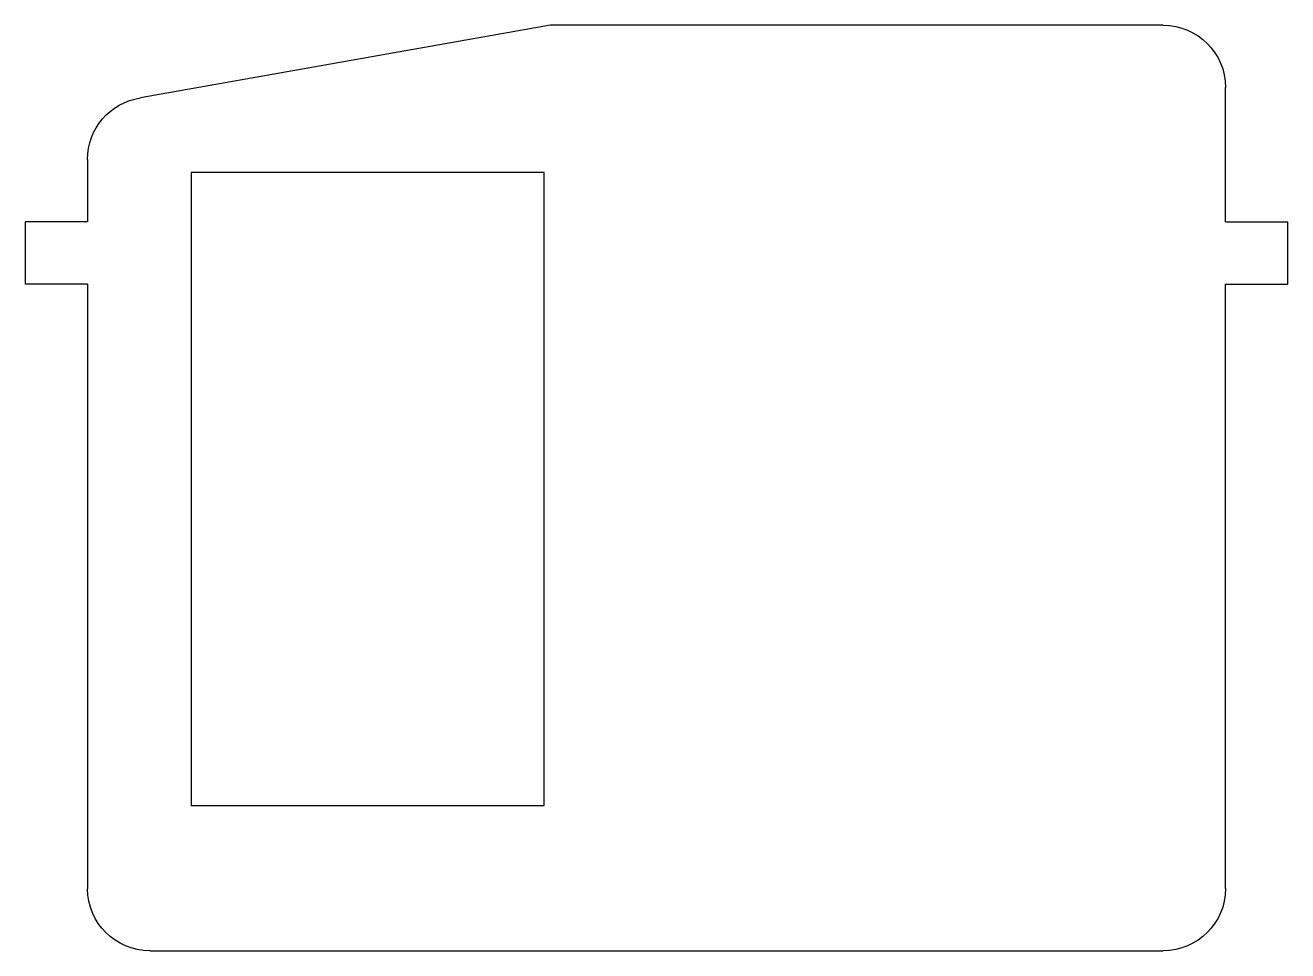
# Model space of a CAD drawing. Header units: millimetres. Extents: x 1223 to 1344, y -744 to -656.
import ezdxf

# ---------------------------------------------------------------- set-up
doc = ezdxf.new("R2010")
doc.units = ezdxf.units.MM

msp = doc.modelspace()

# ---------------------------------------------------------------- linework, layer by layer
at = {"extrusion": (-6.12323e-17, 6.12323e-17, -1)}
for p, q in [((1273.42, -655.67, -0.8), (1234.31, -662.61, -0.8)), ((1331.9, -655.67, -0.8), (1273.42, -655.67, -0.8)), ((1337.84, -674.42, -0.8), (1337.84, -661.61, -0.8)), ((1229.26, -668.48, -0.8), (1229.26, -674.42, -0.8)), ((1239.16, -669.72, -0.8), (1239.16, -730.11, -0.8)), ((1272.82, -669.72, -0.8), (1239.16, -669.72, -0.8)), ((1272.82, -730.11, -0.8), (1272.82, -669.72, -0.8)), ((1223.32, -674.42, -0.8), (1223.32, -680.36, -0.8)), ((1229.26, -674.42, -0.8), (1223.32, -674.42, -0.8)), ((1337.84, -674.42, -0.8), (1343.78, -674.42, -0.8)), ((1343.78, -680.36, -0.8), (1343.78, -674.42, -0.8)), ((1229.26, -680.36, -0.8), (1223.32, -680.36, -0.8)), ((1229.26, -680.36, -0.8), (1229.26, -738.05, -0.8)), ((1337.84, -680.36, -0.8), (1343.78, -680.36, -0.8)), ((1337.84, -738.03, -0.8), (1337.84, -680.36, -0.8)), ((1239.16, -730.11, -0.8), (1272.82, -730.11, -0.8)), ((1235.2, -743.97, -0.8), (1331.9, -743.97, -0.8))]:
    msp.add_line(p, q, dxfattribs=at)
for centre, start, end in [((-1331.9, -661.61, 0.8), 90, 180), ((-1235.2, -668.48, 0.8), 0, 81.3389), ((-1235.2, -738.03, 0.8), 269.9996, 359.7563), ((-1331.9, -738.03, 0.8), 180, 270)]:
    msp.add_arc(centre, 5.94, start, end, dxfattribs=at)

doc.saveas('drawing.dxf')
